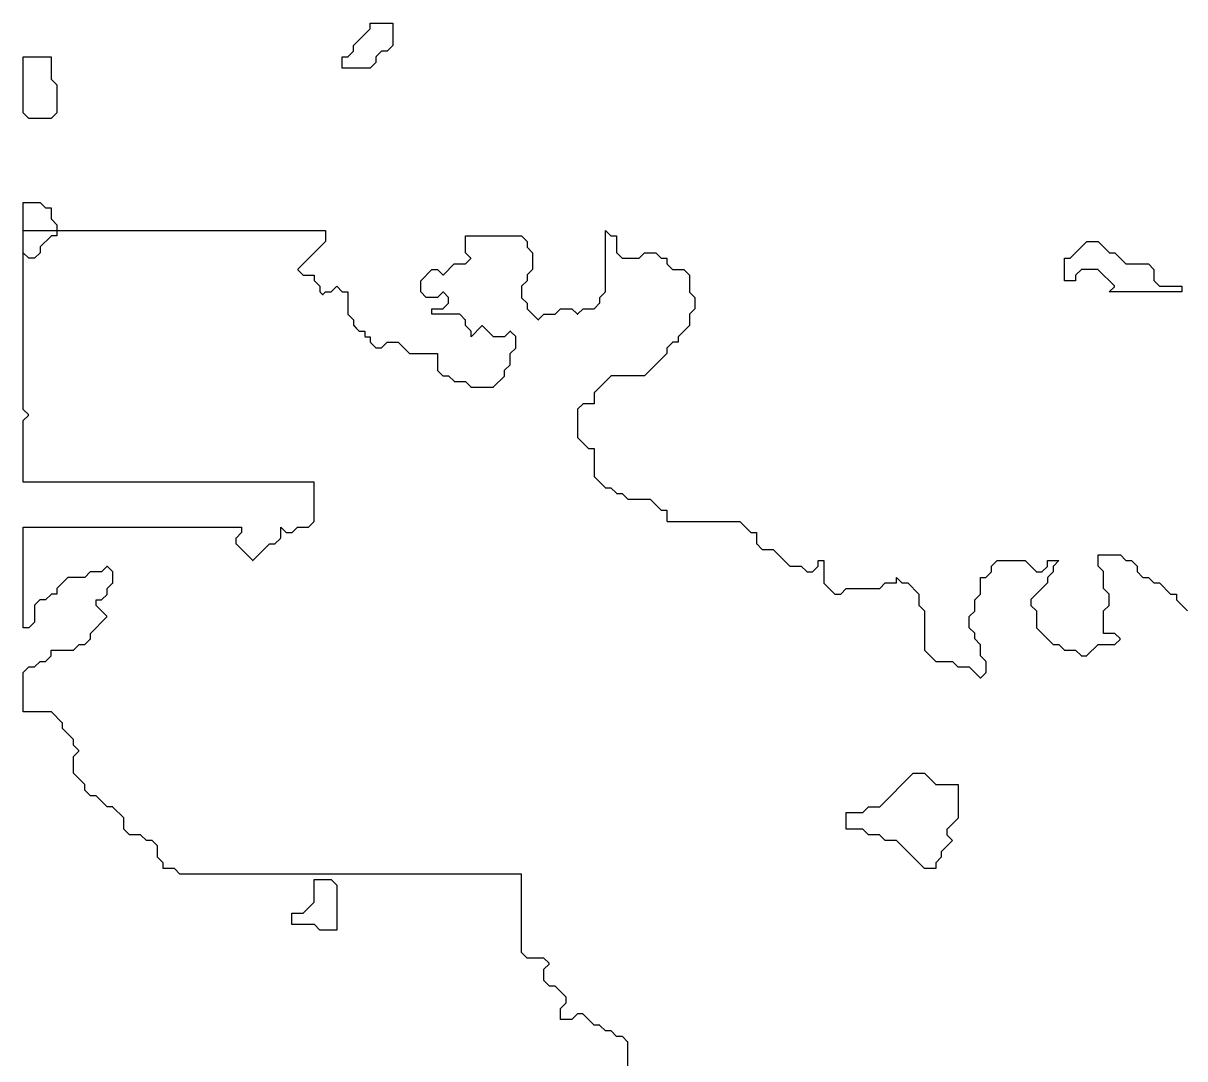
# Model space of a CAD drawing. Header units: metres. Extents: x 0 to 799, y 1 to 1100.
# Drawn here: x 0 to 207.5, y 744 to 929 of the extents above; entities that cross this region are included whole.
import ezdxf

# ---------------------------------------------------------------- set-up
doc = ezdxf.new("R2010")
doc.units = ezdxf.units.M
doc.layers.add('forest', color=7, linetype='Continuous')
doc.layers.add('forestfragmentation', color=7, linetype='Continuous')

msp = doc.modelspace()

# ---------------------------------------------------------------- linework, layer by layer
at = {"layer": 'forest', "color": 190}
for points in [[(57, 921), (57, 921), (57, 923), (57, 923), (57, 923), (57.96, 923), (57.97, 923), (57.98, 923), (57.99, 923), (58, 923.01), (58.01, 923.01), (58.01, 923.02), (58.02, 923.02), (58.03, 923.03), (58.97, 923.97), (58.98, 923.98), (58.98, 923.99), (58.99, 923.99), (58.99, 924), (59, 924.01), (59, 924.02), (59, 924.03), (59, 924.04), (59, 925), (59, 925), (59, 925), (61.97, 927.97), (61.98, 927.98), (61.98, 927.99), (61.99, 927.99), (61.99, 928), (62, 928.01), (62, 928.02), (62, 928.03), (62, 928.04), (62, 929), (62, 929), (62, 929), (66, 929), (66, 929), (66, 929), (66, 925), (66, 925), (66, 925), (65, 924), (65, 924), (65, 924), (64.04, 924), (64.03, 924), (64.02, 924), (64.01, 924), (64, 923.99), (63.99, 923.99), (63.99, 923.98), (63.98, 923.98), (63.97, 923.97), (63.03, 923.03), (63.02, 923.02), (63.02, 923.01), (63.01, 923.01), (63.01, 923), (63, 922.99), (63, 922.98), (63, 922.97), (63, 922.96), (63, 922), (63, 922), (63, 922), (62, 921), (62, 921), (62, 921), (57, 921), (57, 921)], [(0, 923), (0, 923), (5, 923), (5, 923), (5, 923), (5, 919.04), (5, 919.03), (5, 919.02), (5, 919.01), (5.01, 919), (5.01, 918.99), (5.02, 918.99), (5.02, 918.98), (5.03, 918.97), (6, 918), (6, 918), (6, 918), (6, 913), (6, 913), (6, 913), (5, 912), (5, 912), (5, 912), (1, 912), (1, 912), (1, 912), (0, 913), (0, 913), (0, 913), (0, 923), (0, 923)], [(0, 892), (0, 892), (54, 892), (54, 892), (54, 892), (54, 890), (54, 890), (54, 890), (49.07, 885.07), (49.06, 885.06), (49.06, 885.06), (49.05, 885.05), (49.05, 885.04), (49.05, 885.03), (49.04, 885.02), (49.04, 885.01), (49.04, 885), (49.04, 884.99), (49.04, 884.98), (49.05, 884.97), (49.05, 884.96), (49.05, 884.95), (49.06, 884.94), (49.06, 884.94), (49.07, 884.93), (49.97, 884.03), (49.98, 884.02), (49.99, 884.02), (49.99, 884.01), (50, 884.01), (50.01, 884), (50.02, 884), (50.03, 884), (50.04, 884), (52, 884), (52, 884), (52, 884), (52, 883.04), (52, 883.03), (52, 883.02), (52, 883.01), (52.01, 883), (52.01, 882.99), (52.02, 882.99), (52.02, 882.98), (52.03, 882.97), (53, 882), (53, 882), (53, 882), (53, 881.04), (53, 881.03), (53, 881.02), (53, 881.01), (53.01, 881), (53.01, 880.99), (53.02, 880.99), (53.02, 880.98), (53.03, 880.97), (53.43, 880.57), (53.44, 880.56), (53.44, 880.56), (53.45, 880.55), (53.46, 880.55), (53.47, 880.55), (53.48, 880.54), (53.49, 880.54), (53.5, 880.54), (53.51, 880.54), (53.52, 880.54), (53.53, 880.55), (53.54, 880.55), (53.55, 880.55), (53.56, 880.56), (53.56, 880.56), (53.57, 880.57), (54, 881), (54, 881), (54, 881), (54.96, 881), (54.97, 881), (54.98, 881), (54.99, 881), (55, 881.01), (55.01, 881.01), (55.01, 881.02), (55.02, 881.02), (55.03, 881.03), (56, 882), (56, 882), (56, 882), (56.97, 881.03), (56.98, 881.02), (56.99, 881.02), (56.99, 881.01), (57, 881.01), (57.01, 881), (57.02, 881), (57.03, 881), (57.04, 881), (58, 881), (58, 881), (58, 881), (58, 877.04), (58, 877.03), (58, 877.02), (58, 877.01), (58.01, 877), (58.01, 876.99), (58.02, 876.99), (58.02, 876.98), (58.03, 876.97), (59, 876), (59, 876), (59, 876), (59, 875.04), (59, 875.03), (59, 875.02), (59, 875.01), (59.01, 875), (59.01, 874.99), (59.02, 874.99), (59.02, 874.98), (59.03, 874.97), (59.5, 874.5), (59.97, 874.03), (59.98, 874.02), (59.99, 874.02), (59.99, 874.01), (60, 874.01), (60.01, 874), (60.02, 874), (60.03, 874), (60.04, 874), (61, 874), (61, 874), (61, 874), (61, 873.1), (61, 873.09), (61, 873.08), (61, 873.07), (61.01, 873.06), (61.01, 873.05), (61.02, 873.04), (61.02, 873.04), (61.03, 873.03), (61.04, 873.02), (61.04, 873.02), (61.05, 873.01), (61.06, 873.01), (61.07, 873), (61.08, 873), (61.09, 873), (61.1, 873), (62, 873), (62, 873), (62, 873), (62, 872.04), (62, 872.03), (62, 872.02), (62, 872.01), (62.01, 872), (62.01, 871.99), (62.02, 871.99), (62.02, 871.98), (62.03, 871.97), (62.97, 871.03), (62.98, 871.02), (62.99, 871.02), (62.99, 871.01), (63, 871.01), (63.01, 871), (63.02, 871), (63.03, 871), (63.04, 871), (63.96, 871), (63.97, 871), (63.98, 871), (63.99, 871), (64, 871.01), (64.01, 871.01), (64.01, 871.02), (64.02, 871.02), (64.03, 871.03), (65, 872), (65, 872), (65, 872), (67, 872), (67, 872), (67, 872), (68.97, 870.03), (68.98, 870.02), (68.99, 870.02), (68.99, 870.01), (69, 870.01), (69.01, 870), (69.02, 870), (69.03, 870), (69.04, 870), (74, 870), (74, 870), (74, 870), (74, 867.04), (74, 867.03), (74, 867.02), (74, 867.01), (74.01, 867), (74.01, 866.99), (74.02, 866.99), (74.02, 866.98), (74.03, 866.97), (74.97, 866.03), (74.98, 866.02), (74.99, 866.02), (74.99, 866.01), (75, 866.01), (75.01, 866), (75.02, 866), (75.03, 866), (75.04, 866), (76, 866), (76, 866), (76, 866), (76.97, 865.03), (76.98, 865.02), (76.99, 865.02), (76.99, 865.01), (77, 865.01), (77.01, 865), (77.02, 865), (77.03, 865), (77.04, 865), (79, 865), (79, 865), (79, 865), (79.97, 864.03), (79.98, 864.02), (79.99, 864.02), (79.99, 864.01), (80, 864.01), (80.01, 864), (80.02, 864), (80.03, 864), (80.04, 864), (83.96, 864), (83.97, 864), (83.98, 864), (83.99, 864), (84, 864.01), (84.01, 864.01), (84.01, 864.02), (84.02, 864.02), (84.03, 864.03), (85.97, 865.97), (85.98, 865.98), (85.98, 865.99), (85.99, 865.99), (85.99, 866), (86, 866.01), (86, 866.02), (86, 866.03), (86, 866.04), (86, 867), (86, 867), (86, 867), (86.97, 867.97), (86.98, 867.98), (86.98, 867.99), (86.99, 867.99), (86.99, 868), (87, 868.01), (87, 868.02), (87, 868.03), (87, 868.04), (87, 870), (87, 870), (87, 870), (87.97, 870.97), (87.98, 870.98), (87.98, 870.99), (87.99, 870.99), (87.99, 871), (88, 871.01), (88, 871.02), (88, 871.03), (88, 871.04), (88, 872.96), (88, 872.97), (88, 872.98), (88, 872.99), (87.99, 873), (87.99, 873.01), (87.98, 873.01), (87.98, 873.02), (87.97, 873.03), (87.07, 873.93), (87.06, 873.94), (87.06, 873.94), (87.05, 873.95), (87.04, 873.95), (87.03, 873.95), (87.02, 873.96), (87.01, 873.96), (87, 873.96), (86.99, 873.96), (86.98, 873.96), (86.97, 873.95), (86.96, 873.95), (86.95, 873.95), (86.94, 873.94), (86.94, 873.94), (86.93, 873.93), (86, 873), (86, 873), (86, 873), (84, 873), (84, 873), (84, 873), (82.07, 874.93), (82.06, 874.94), (82.06, 874.94), (82.05, 874.95), (82.04, 874.95), (82.03, 874.95), (82.02, 874.96), (82.01, 874.96), (82, 874.96), (81.99, 874.96), (81.98, 874.96), (81.97, 874.95), (81.96, 874.95), (81.95, 874.95), (81.94, 874.94), (81.94, 874.94), (81.93, 874.93), (80, 873), (80, 873), (80, 873), (80, 873.96), (80, 873.97), (80, 873.98), (80, 873.99), (79.99, 874), (79.99, 874.01), (79.98, 874.01), (79.98, 874.02), (79.97, 874.03), (79, 875), (79, 875), (79, 875), (79, 875.96), (79, 875.97), (79, 875.98), (79, 875.99), (78.99, 876), (78.99, 876.01), (78.98, 876.01), (78.98, 876.02), (78.97, 876.03), (78.03, 876.97), (78.02, 876.98), (78.01, 876.98), (78.01, 876.99), (78, 876.99), (77.99, 877), (77.98, 877), (77.97, 877), (77.96, 877), (73, 877), (73, 877), (73, 877), (73, 878), (73, 878), (73, 878), (74.96, 878), (74.97, 878), (74.98, 878), (74.99, 878), (75, 878.01), (75.01, 878.01), (75.01, 878.02), (75.02, 878.02), (75.03, 878.03), (75.97, 878.97), (75.98, 878.98), (75.98, 878.99), (75.99, 878.99), (75.99, 879), (76, 879.01), (76, 879.02), (76, 879.03), (76, 879.04), (76, 879.96), (76, 879.97), (76, 879.98), (76, 879.99), (75.99, 880), (75.99, 880.01), (75.98, 880.01), (75.98, 880.02), (75.97, 880.03), (75.07, 880.93), (75.06, 880.94), (75.06, 880.94), (75.05, 880.95), (75.04, 880.95), (75.03, 880.95), (75.02, 880.96), (75.01, 880.96), (75, 880.96), (74.99, 880.96), (74.98, 880.96), (74.97, 880.95), (74.96, 880.95), (74.95, 880.95), (74.94, 880.94), (74.94, 880.94), (74.93, 880.93), (74, 880), (74, 880), (74, 880), (72, 880), (72, 880), (72, 880), (71, 881), (71, 881), (71, 881), (71, 883), (71, 883), (71, 883), (73, 885), (73, 885), (73, 885), (74, 885), (74, 885), (74, 885), (74.93, 884.07), (74.94, 884.06), (74.94, 884.06), (74.95, 884.05), (74.96, 884.05), (74.97, 884.05), (74.98, 884.04), (74.99, 884.04), (75, 884.04), (75.01, 884.04), (75.02, 884.04), (75.03, 884.05), (75.04, 884.05), (75.05, 884.05), (75.06, 884.06), (75.06, 884.06), (75.07, 884.07), (77, 886), (77, 886), (77, 886), (78.96, 886), (78.97, 886), (78.98, 886), (78.99, 886), (79, 886.01), (79.01, 886.01), (79.01, 886.02), (79.02, 886.02), (79.03, 886.03), (79.93, 886.93), (79.94, 886.94), (79.94, 886.94), (79.95, 886.95), (79.95, 886.96), (79.95, 886.97), (79.96, 886.98), (79.96, 886.99), (79.96, 887), (79.96, 887.01), (79.96, 887.02), (79.95, 887.03), (79.95, 887.04), (79.95, 887.05), (79.94, 887.06), (79.94, 887.06), (79.93, 887.07), (79, 888), (79, 888), (79, 888), (79, 891), (79, 891), (79, 891), (89, 891), (89, 891), (89, 891), (90, 890), (90, 890), (90, 890), (90, 889.04), (90, 889.03), (90, 889.02), (90, 889.01), (90.01, 889), (90.01, 888.99), (90.02, 888.99), (90.02, 888.98), (90.03, 888.97), (91, 888), (91, 888), (91, 888), (91, 885), (91, 885), (91, 885), (90.03, 884.03), (90.02, 884.02), (90.02, 884.01), (90.01, 884.01), (90.01, 884), (90, 883.99), (90, 883.98), (90, 883.97), (90, 883.96), (90, 883), (90, 883), (90, 883), (89.03, 882.03), (89.02, 882.02), (89.02, 882.01), (89.01, 882.01), (89.01, 882), (89, 881.99), (89, 881.98), (89, 881.97), (89, 881.96), (89, 880.04), (89, 880.03), (89, 880.02), (89, 880.01), (89.01, 880), (89.01, 879.99), (89.02, 879.99), (89.02, 879.98), (89.03, 879.97), (90, 879), (90, 879), (90, 879), (90, 878.04), (90, 878.03), (90, 878.02), (90, 878.01), (90.01, 878), (90.01, 877.99), (90.02, 877.99), (90.02, 877.98), (90.03, 877.97), (91.93, 876.07), (91.94, 876.06), (91.94, 876.06), (91.95, 876.05), (91.96, 876.05), (91.97, 876.05), (91.98, 876.04), (91.99, 876.04), (92, 876.04), (92.01, 876.04), (92.02, 876.04), (92.03, 876.05), (92.04, 876.05), (92.05, 876.05), (92.06, 876.06), (92.06, 876.06), (92.07, 876.07), (93, 877), (93, 877), (93, 877), (94.96, 877), (94.97, 877), (94.98, 877), (94.99, 877), (95, 877.01), (95.01, 877.01), (95.01, 877.02), (95.02, 877.02), (95.03, 877.03), (96, 878), (96, 878), (96, 878), (98, 878), (98, 878), (98, 878), (98.93, 877.07), (98.94, 877.06), (98.94, 877.06), (98.95, 877.05), (98.96, 877.05), (98.97, 877.05), (98.98, 877.04), (98.99, 877.04), (99, 877.04), (99.01, 877.04), (99.02, 877.04), (99.03, 877.05), (99.04, 877.05), (99.05, 877.05), (99.06, 877.06), (99.06, 877.06), (99.07, 877.07), (100, 878), (100, 878), (100, 878), (101.96, 878), (101.97, 878), (101.98, 878), (101.99, 878), (102, 878.01), (102.01, 878.01), (102.01, 878.02), (102.02, 878.02), (102.03, 878.03), (102.97, 878.97), (102.98, 878.98), (102.98, 878.99), (102.99, 878.99), (102.99, 879), (103, 879.01), (103, 879.02), (103, 879.03), (103, 879.04), (103, 880), (103, 880), (103, 880), (103.97, 880.97), (103.98, 880.98), (103.98, 880.99), (103.99, 880.99), (103.99, 881), (104, 881.01), (104, 881.02), (104, 881.03), (104, 881.04), (104, 892), (104, 892), (104, 892), (104.97, 891.03), (104.98, 891.02), (104.99, 891.02), (104.99, 891.01), (105, 891.01), (105.01, 891), (105.02, 891), (105.03, 891), (105.04, 891), (106, 891), (106, 891), (106, 891), (106, 888.04), (106, 888.03), (106, 888.02), (106, 888.01), (106.01, 888), (106.01, 887.99), (106.02, 887.99), (106.02, 887.98), (106.03, 887.97), (106.97, 887.03), (106.98, 887.02), (106.99, 887.02), (106.99, 887.01), (107, 887.01), (107.01, 887), (107.02, 887), (107.03, 887), (107.04, 887), (109.96, 887), (109.97, 887), (109.98, 887), (109.99, 887), (110, 887.01), (110.01, 887.01), (110.01, 887.02), (110.02, 887.02), (110.03, 887.03), (111, 888), (111, 888), (111, 888), (113, 888), (113, 888), (113, 888), (113.97, 887.03), (113.98, 887.02), (113.99, 887.02), (113.99, 887.01), (114, 887.01), (114.01, 887), (114.02, 887), (114.03, 887), (114.04, 887), (115, 887), (115, 887), (115, 887), (115, 886.04), (115, 886.03), (115, 886.02), (115, 886.01), (115.01, 886), (115.01, 885.99), (115.02, 885.99), (115.02, 885.98), (115.03, 885.97), (115.97, 885.03), (115.98, 885.02), (115.99, 885.02), (115.99, 885.01), (116, 885.01), (116.01, 885), (116.02, 885), (116.03, 885), (116.04, 885), (118, 885), (118, 885), (118, 885), (119, 884), (119, 884), (119, 884), (119, 881.04), (119, 881.03), (119, 881.02), (119, 881.01), (119.01, 881), (119.01, 880.99), (119.02, 880.99), (119.02, 880.98), (119.03, 880.97), (120, 880), (120, 880), (120, 880), (120, 878), (120, 878), (120, 878), (119.03, 877.03), (119.02, 877.02), (119.02, 877.01), (119.01, 877.01), (119.01, 877), (119, 876.99), (119, 876.98), (119, 876.97), (119, 876.96), (119, 875), (119, 875), (119, 875), (117.03, 873.03), (117.02, 873.02), (117.02, 873.01), (117.01, 873.01), (117.01, 873), (117, 872.99), (117, 872.98), (117, 872.97), (117, 872.96), (117, 872), (117, 872), (117, 872), (116.04, 872), (116.03, 872), (116.02, 872), (116.01, 872), (116, 871.99), (115.99, 871.99), (115.99, 871.98), (115.98, 871.98), (115.97, 871.97), (115.03, 871.03), (115.02, 871.02), (115.02, 871.01), (115.01, 871.01), (115.01, 871), (115, 870.99), (115, 870.98), (115, 870.97), (115, 870.96), (115, 870), (115, 870), (115, 870), (111, 866), (111, 866), (111, 866), (105.04, 866), (105.03, 866), (105.02, 866), (105.01, 866), (105, 865.99), (104.99, 865.99), (104.99, 865.98), (104.98, 865.98), (104.97, 865.97), (104, 865), (102.03, 863.03), (102.02, 863.02), (102.02, 863.01), (102.01, 863.01), (102.01, 863), (102, 862.99), (102, 862.98), (102, 862.97), (102, 862.96), (102, 861), (102, 861), (102, 861), (100.04, 861), (100.03, 861), (100.02, 861), (100.01, 861), (100, 860.99), (99.99, 860.99), (99.99, 860.98), (99.98, 860.98), (99.97, 860.97), (99.03, 860.03), (99.02, 860.02), (99.02, 860.01), (99.01, 860.01), (99.01, 860), (99, 859.99), (99, 859.98), (99, 859.97), (99, 859.96), (99, 855.04), (99, 855.03), (99, 855.02), (99, 855.01), (99.01, 855), (99.01, 854.99), (99.02, 854.99), (99.02, 854.98), (99.03, 854.97), (100.97, 853.03), (100.98, 853.02), (100.99, 853.02), (100.99, 853.01), (101, 853.01), (101.01, 853), (101.02, 853), (101.03, 853), (101.04, 853), (102, 853), (102, 853), (102, 853), (102, 848.04), (102, 848.03), (102, 848.02), (102, 848.01), (102.01, 848), (102.01, 847.99), (102.02, 847.99), (102.02, 847.98), (102.03, 847.97), (103.97, 846.03), (103.98, 846.02), (103.99, 846.02), (103.99, 846.01), (104, 846.01), (104.01, 846), (104.02, 846), (104.03, 846), (104.04, 846), (105, 846), (105, 846), (105, 846), (105.97, 845.03), (105.98, 845.02), (105.99, 845.02), (105.99, 845.01), (106, 845.01), (106.01, 845), (106.02, 845), (106.03, 845), (106.04, 845), (107, 845), (107, 845), (107, 845), (107.97, 844.03), (107.98, 844.02), (107.99, 844.02), (107.99, 844.01), (108, 844.01), (108.01, 844), (108.02, 844), (108.03, 844), (108.04, 844), (112, 844), (112, 844), (112, 844), (113.97, 842.03), (113.98, 842.02), (113.99, 842.02), (113.99, 842.01), (114, 842.01), (114.01, 842), (114.02, 842), (114.03, 842), (114.04, 842), (115, 842), (115, 842), (115, 842), (115, 840.1), (115, 840.09), (115, 840.08), (115, 840.07), (115.01, 840.06), (115.01, 840.05), (115.02, 840.04), (115.02, 840.04), (115.03, 840.03), (115.04, 840.02), (115.04, 840.02), (115.05, 840.01), (115.06, 840.01), (115.07, 840), (115.08, 840), (115.09, 840), (115.1, 840), (128, 840), (128, 840), (128, 840), (129.97, 838.03), (129.98, 838.02), (129.99, 838.02), (129.99, 838.01), (130, 838.01), (130.01, 838), (130.02, 838), (130.03, 838), (130.04, 838), (131, 838), (131, 838), (131, 838), (131, 836.04), (131, 836.03), (131, 836.02), (131, 836.01), (131.01, 836), (131.01, 835.99), (131.02, 835.99), (131.02, 835.98), (131.03, 835.97), (131.97, 835.03), (131.98, 835.02), (131.99, 835.02), (131.99, 835.01), (132, 835.01), (132.01, 835), (132.02, 835), (132.03, 835), (132.04, 835), (134, 835), (134, 835), (134, 835), (136.97, 832.03), (136.98, 832.02), (136.99, 832.02), (136.99, 832.01), (137, 832.01), (137.01, 832), (137.02, 832), (137.03, 832), (137.04, 832), (139, 832), (139, 832), (139, 832), (139.97, 831.03), (139.98, 831.02), (139.99, 831.02), (139.99, 831.01), (140, 831.01), (140.01, 831), (140.02, 831), (140.03, 831), (140.04, 831), (140.96, 831), (140.97, 831), (140.98, 831), (140.99, 831), (141, 831.01), (141.01, 831.01), (141.01, 831.02), (141.02, 831.02), (141.03, 831.03), (141.97, 831.97), (141.98, 831.98), (141.98, 831.99), (141.99, 831.99), (141.99, 832), (142, 832.01), (142, 832.02), (142, 832.03), (142, 832.04), (142, 833), (142, 833), (142, 833), (143, 833), (143, 833), (143, 833), (143, 829.04), (143, 829.03), (143, 829.02), (143, 829.01), (143.01, 829), (143.01, 828.99), (143.02, 828.99), (143.02, 828.98), (143.03, 828.97), (144.97, 827.03), (144.98, 827.02), (144.99, 827.02), (144.99, 827.01), (145, 827.01), (145.01, 827), (145.02, 827), (145.03, 827), (145.04, 827), (145.96, 827), (145.97, 827), (145.98, 827), (145.99, 827), (146, 827.01), (146.01, 827.01), (146.01, 827.02), (146.02, 827.02), (146.03, 827.03), (147, 828), (147, 828), (147, 828), (152.96, 828), (152.97, 828), (152.98, 828), (152.99, 828), (153, 828.01), (153.01, 828.01), (153.01, 828.02), (153.02, 828.02), (153.03, 828.03), (154, 829), (154, 829), (154, 829), (155.9, 829), (155.91, 829), (155.92, 829), (155.93, 829), (155.94, 829.01), (155.95, 829.01), (155.96, 829.02), (155.96, 829.02), (155.97, 829.03), (155.98, 829.04), (155.98, 829.04), (155.99, 829.05), (155.99, 829.06), (156, 829.07), (156, 829.08), (156, 829.09), (156, 829.1), (156, 830), (156, 830), (156, 830), (156.97, 829.03), (156.98, 829.02), (156.99, 829.02), (156.99, 829.01), (157, 829.01), (157.01, 829), (157.02, 829), (157.03, 829), (157.04, 829), (158, 829), (158, 829), (158, 829), (160, 827), (160, 827), (160, 827), (160, 825.04), (160, 825.03), (160, 825.02), (160, 825.01), (160.01, 825), (160.01, 824.99), (160.02, 824.99), (160.02, 824.98), (160.03, 824.97), (161, 824), (161, 824), (161, 824), (161, 817.04), (161, 817.03), (161, 817.02), (161, 817.01), (161.01, 817), (161.01, 816.99), (161.02, 816.99), (161.02, 816.98), (161.03, 816.97), (162.97, 815.03), (162.98, 815.02), (162.99, 815.02), (162.99, 815.01), (163, 815.01), (163.01, 815), (163.02, 815), (163.03, 815), (163.04, 815), (166, 815), (166, 815), (166, 815), (166.97, 814.03), (166.98, 814.02), (166.99, 814.02), (166.99, 814.01), (167, 814.01), (167.01, 814), (167.02, 814), (167.03, 814), (167.04, 814), (169, 814), (169, 814), (169, 814), (170.93, 812.07), (170.94, 812.06), (170.94, 812.06), (170.95, 812.05), (170.96, 812.05), (170.97, 812.05), (170.98, 812.04), (170.99, 812.04), (171, 812.04), (171.01, 812.04), (171.02, 812.04), (171.03, 812.05), (171.04, 812.05), (171.05, 812.05), (171.06, 812.06), (171.06, 812.06), (171.07, 812.07), (171.97, 812.97), (171.98, 812.98), (171.98, 812.99), (171.99, 812.99), (171.99, 813), (172, 813.01), (172, 813.02), (172, 813.03), (172, 813.04), (172, 814.96), (172, 814.97), (172, 814.98), (172, 814.99), (171.99, 815), (171.99, 815.01), (171.98, 815.01), (171.98, 815.02), (171.97, 815.03), (171, 816), (171, 816), (171, 816), (171, 817.96), (171, 817.97), (171, 817.98), (171, 817.99), (170.99, 818), (170.99, 818.01), (170.98, 818.01), (170.98, 818.02), (170.97, 818.03), (170, 819), (170, 819), (170, 819), (170, 819.96), (170, 819.97), (170, 819.98), (170, 819.99), (169.99, 820), (169.99, 820.01), (169.98, 820.01), (169.98, 820.02), (169.97, 820.03), (169, 821), (169, 821), (169, 821), (169, 823), (169, 823), (169, 823), (169.97, 823.97), (169.98, 823.98), (169.98, 823.99), (169.99, 823.99), (169.99, 824), (170, 824.01), (170, 824.02), (170, 824.03), (170, 824.04), (170, 826), (170, 826), (170, 826), (170.97, 826.97), (170.98, 826.98), (170.98, 826.99), (170.99, 826.99), (170.99, 827), (171, 827.01), (171, 827.02), (171, 827.03), (171, 827.04), (171, 830), (171, 830), (171, 830), (171.96, 830), (171.97, 830), (171.98, 830), (171.99, 830), (172, 830.01), (172.01, 830.01), (172.01, 830.02), (172.02, 830.02), (172.03, 830.03), (172.97, 830.97), (172.98, 830.98), (172.98, 830.99), (172.99, 830.99), (172.99, 831), (173, 831.01), (173, 831.02), (173, 831.03), (173, 831.04), (173, 832), (173, 832), (173, 832), (174, 833), (174, 833), (174, 833), (179, 833), (179, 833), (179, 833), (180.97, 831.03), (180.98, 831.02), (180.99, 831.02), (180.99, 831.01), (181, 831.01), (181.01, 831), (181.02, 831), (181.03, 831), (181.04, 831), (181.96, 831), (181.97, 831), (181.98, 831), (181.99, 831), (182, 831.01), (182.01, 831.01), (182.01, 831.02), (182.02, 831.02), (182.03, 831.03), (182.97, 831.97), (182.98, 831.98), (182.98, 831.99), (182.99, 831.99), (182.99, 832), (183, 832.01), (183, 832.02), (183, 832.03), (183, 832.04), (183, 833), (183, 833), (183, 833), (185, 833), (185, 833), (185, 833), (184.03, 832.03), (184.02, 832.02), (184.02, 832.01), (184.01, 832.01), (184.01, 832), (184, 831.99), (184, 831.98), (184, 831.97), (184, 831.96), (184, 831), (184, 831), (184, 831), (183.03, 830.03), (183.02, 830.02), (183.02, 830.01), (183.01, 830.01), (183.01, 830), (183, 829.99), (183, 829.98), (183, 829.97), (183, 829.96), (183, 829), (183, 829), (183, 829), (180.03, 826.03), (180.02, 826.02), (180.02, 826.01), (180.01, 826.01), (180.01, 826), (180, 825.99), (180, 825.98), (180, 825.97), (180, 825.96), (180, 825.04), (180, 825.03), (180, 825.02), (180, 825.01), (180.01, 825), (180.01, 824.99), (180.02, 824.99), (180.02, 824.98), (180.03, 824.97), (181, 824), (181, 824), (181, 824), (181, 821.04), (181, 821.03), (181, 821.02), (181, 821.01), (181.01, 821), (181.01, 820.99), (181.02, 820.99), (181.02, 820.98), (181.03, 820.97), (183.97, 818.03), (183.98, 818.02), (183.99, 818.02), (183.99, 818.01), (184, 818.01), (184.01, 818), (184.02, 818), (184.03, 818), (184.04, 818), (185, 818), (185, 818), (185, 818), (185.97, 817.03), (185.98, 817.02), (185.99, 817.02), (185.99, 817.01), (186, 817.01), (186.01, 817), (186.02, 817), (186.03, 817), (186.04, 817), (188, 817), (188, 817), (188, 817), (188.97, 816.03), (188.98, 816.02), (188.99, 816.02), (188.99, 816.01), (189, 816.01), (189.01, 816), (189.02, 816), (189.03, 816), (189.04, 816), (189.96, 816), (189.97, 816), (189.98, 816), (189.99, 816), (190, 816.01), (190.01, 816.01), (190.01, 816.02), (190.02, 816.02), (190.03, 816.03), (192, 818), (192, 818), (192, 818), (194.96, 818), (194.97, 818), (194.98, 818), (194.99, 818), (195, 818.01), (195.01, 818.01), (195.01, 818.02), (195.02, 818.02), (195.03, 818.03), (195.93, 818.93), (195.94, 818.94), (195.94, 818.94), (195.95, 818.95), (195.95, 818.96), (195.95, 818.97), (195.96, 818.98), (195.96, 818.99), (195.96, 819), (195.96, 819.01), (195.96, 819.02), (195.95, 819.03), (195.95, 819.04), (195.95, 819.05), (195.94, 819.06), (195.94, 819.06), (195.93, 819.07), (195.03, 819.97), (195.02, 819.98), (195.01, 819.98), (195.01, 819.99), (195, 819.99), (194.99, 820), (194.98, 820), (194.97, 820), (194.96, 820), (193, 820), (193, 820), (193, 820), (193, 824), (193, 824), (193, 824), (193.97, 824.97), (193.98, 824.98), (193.98, 824.99), (193.99, 824.99), (193.99, 825), (194, 825.01), (194, 825.02), (194, 825.03), (194, 825.04), (194, 826.96), (194, 826.97), (194, 826.98), (194, 826.99), (193.99, 827), (193.99, 827.01), (193.98, 827.01), (193.98, 827.02), (193.97, 827.03), (193, 828), (193, 828), (193, 828), (193, 830.96), (193, 830.97), (193, 830.98), (193, 830.99), (192.99, 831), (192.99, 831.01), (192.98, 831.01), (192.98, 831.02), (192.97, 831.03), (192, 832), (192, 832), (192, 832), (192, 834), (192, 834), (192, 834), (196, 834), (196, 834), (196, 834), (196.97, 833.03), (196.98, 833.02), (196.99, 833.02), (196.99, 833.01), (197, 833.01), (197.01, 833), (197.02, 833), (197.03, 833), (197.04, 833), (198, 833), (198, 833), (198, 833), (199, 832), (199, 832), (199, 832), (199, 831.04), (199, 831.03), (199, 831.02), (199, 831.01), (199.01, 831), (199.01, 830.99), (199.02, 830.99), (199.02, 830.98), (199.03, 830.97), (199.97, 830.03), (199.98, 830.02), (199.99, 830.02), (199.99, 830.01), (200, 830.01), (200.01, 830), (200.02, 830), (200.03, 830), (200.04, 830), (201, 830), (201, 830), (201, 830), (201.97, 829.03), (201.98, 829.02), (201.99, 829.02), (201.99, 829.01), (202, 829.01), (202.01, 829), (202.02, 829), (202.03, 829), (202.04, 829), (203, 829), (203, 829), (203, 829), (204.97, 827.03), (204.98, 827.02), (204.99, 827.02), (204.99, 827.01), (205, 827.01), (205.01, 827), (205.02, 827), (205.03, 827), (205.04, 827), (206, 827), (206, 827), (206, 827), (206, 826.04), (206, 826.03), (206, 826.02), (206, 826.01), (206.01, 826), (206.01, 825.99), (206.02, 825.99), (206.02, 825.98), (206.03, 825.97), (208, 824)], [(108, 741), (108, 746.96), (108, 746.97), (108, 746.98), (108, 746.99), (107.99, 747), (107.99, 747.01), (107.98, 747.01), (107.98, 747.02), (107.97, 747.03), (107.03, 747.97), (107.02, 747.98), (107.01, 747.98), (107.01, 747.99), (107, 747.99), (106.99, 748), (106.98, 748), (106.97, 748), (106.96, 748), (106, 748), (106, 748), (106, 748), (105.03, 748.97), (105.02, 748.98), (105.01, 748.98), (105.01, 748.99), (105, 748.99), (104.99, 749), (104.98, 749), (104.97, 749), (104.96, 749), (104, 749), (104, 749), (104, 749), (103.03, 749.97), (103.02, 749.98), (103.01, 749.98), (103.01, 749.99), (103, 749.99), (102.99, 750), (102.98, 750), (102.97, 750), (102.96, 750), (102, 750), (102, 750), (102, 750), (100.03, 751.97), (100.02, 751.98), (100.01, 751.98), (100.01, 751.99), (100, 751.99), (99.99, 752), (99.98, 752), (99.97, 752), (99.96, 752), (99.04, 752), (99.03, 752), (99.02, 752), (99.01, 752), (99, 751.99), (98.99, 751.99), (98.99, 751.98), (98.98, 751.98), (98.97, 751.97), (98, 751), (98, 751), (98, 751), (96, 751), (96, 751), (96, 751), (96, 753), (96, 753), (96, 753), (96.97, 753.97), (96.98, 753.98), (96.98, 753.99), (96.99, 753.99), (96.99, 754), (97, 754.01), (97, 754.02), (97, 754.03), (97, 754.04), (97, 754.96), (97, 754.97), (97, 754.98), (97, 754.99), (96.99, 755), (96.99, 755.01), (96.98, 755.01), (96.98, 755.02), (96.97, 755.03), (95.03, 756.97), (95.02, 756.98), (95.01, 756.98), (95.01, 756.99), (95, 756.99), (94.99, 757), (94.98, 757), (94.97, 757), (94.96, 757), (94, 757), (94, 757), (94, 757), (93, 758), (93, 758), (93, 758), (93, 760), (93, 760), (93, 760), (93.93, 760.93), (93.94, 760.94), (93.94, 760.94), (93.95, 760.95), (93.95, 760.96), (93.95, 760.97), (93.96, 760.98), (93.96, 760.99), (93.96, 761), (93.96, 761.01), (93.96, 761.02), (93.95, 761.03), (93.95, 761.04), (93.95, 761.05), (93.94, 761.06), (93.94, 761.06), (93.93, 761.07), (93.03, 761.97), (93.02, 761.98), (93.01, 761.98), (93.01, 761.99), (93, 761.99), (92.99, 762), (92.98, 762), (92.97, 762), (92.96, 762), (90, 762), (90, 762), (90, 762), (89, 763), (89, 763), (89, 763), (89, 776.9), (89, 776.91), (89, 776.92), (89, 776.93), (88.99, 776.94), (88.99, 776.95), (88.98, 776.96), (88.98, 776.96), (88.97, 776.97), (88.96, 776.98), (88.96, 776.98), (88.95, 776.99), (88.94, 776.99), (88.93, 777), (88.92, 777), (88.91, 777), (88.9, 777), (28, 777), (28, 777), (28, 777), (27.03, 777.97), (27.02, 777.98), (27.01, 777.98), (27.01, 777.99), (27, 777.99), (26.99, 778), (26.98, 778), (26.97, 778), (26.96, 778), (25, 778), (25, 778), (25, 778), (25, 778.96), (25, 778.97), (25, 778.98), (25, 778.99), (24.99, 779), (24.99, 779.01), (24.98, 779.01), (24.98, 779.02), (24.97, 779.03), (24, 780), (24, 780), (24, 780), (24, 781.96), (24, 781.97), (24, 781.98), (24, 781.99), (23.99, 782), (23.99, 782.01), (23.98, 782.01), (23.98, 782.02), (23.97, 782.03), (23.03, 782.97), (23.02, 782.98), (23.01, 782.98), (23.01, 782.99), (23, 782.99), (22.99, 783), (22.98, 783), (22.97, 783), (22.96, 783), (22, 783), (22, 783), (22, 783), (21.03, 783.97), (21.02, 783.98), (21.01, 783.98), (21.01, 783.99), (21, 783.99), (20.99, 784), (20.98, 784), (20.97, 784), (20.96, 784), (19, 784), (19, 784), (19, 784), (18, 785), (18, 785), (18, 785), (18, 786.96), (18, 786.97), (18, 786.98), (18, 786.99), (17.99, 787), (17.99, 787.01), (17.98, 787.01), (17.98, 787.02), (17.97, 787.03), (16.03, 788.97), (16.02, 788.98), (16.01, 788.98), (16.01, 788.99), (16, 788.99), (15.99, 789), (15.98, 789), (15.97, 789), (15.96, 789), (15, 789), (15, 789), (15, 789), (13.03, 790.97), (13.02, 790.98), (13.01, 790.98), (13.01, 790.99), (13, 790.99), (12.99, 791), (12.98, 791), (12.97, 791), (12.96, 791), (12, 791), (12, 791), (12, 791), (11, 792), (11, 792), (11, 792), (11, 792.96), (11, 792.97), (11, 792.98), (11, 792.99), (10.99, 793), (10.99, 793.01), (10.98, 793.01), (10.98, 793.02), (10.97, 793.03), (9, 795), (9, 795), (9, 795), (9, 798), (9, 798), (9, 798), (9.93, 798.93), (9.94, 798.94), (9.94, 798.94), (9.95, 798.95), (9.95, 798.96), (9.95, 798.97), (9.96, 798.98), (9.96, 798.99), (9.96, 799), (9.96, 799.01), (9.96, 799.02), (9.95, 799.03), (9.95, 799.04), (9.95, 799.05), (9.94, 799.06), (9.94, 799.06), (9.93, 799.07), (9, 800), (9, 800), (9, 800), (9, 800.96), (9, 800.97), (9, 800.98), (9, 800.99), (8.99, 801), (8.99, 801.01), (8.98, 801.01), (8.98, 801.02), (8.97, 801.03), (7, 803), (7, 803), (7, 803), (7, 803.96), (7, 803.97), (7, 803.98), (7, 803.99), (6.99, 804), (6.99, 804.01), (6.98, 804.01), (6.98, 804.02), (6.97, 804.03), (5.03, 805.97), (5.02, 805.98), (5.01, 805.98), (5.01, 805.99), (5, 805.99), (4.99, 806), (4.98, 806), (4.97, 806), (4.96, 806), (0, 806), (0, 806), (0, 806), (0, 813), (0, 813), (0, 813), (1, 814), (1, 814), (1, 814), (1.96, 814), (1.97, 814), (1.98, 814), (1.99, 814), (2, 814.01), (2.01, 814.01), (2.01, 814.02), (2.02, 814.02), (2.03, 814.03), (3, 815), (3, 815), (3, 815), (3.96, 815), (3.97, 815), (3.98, 815), (3.99, 815), (4, 815.01), (4.01, 815.01), (4.01, 815.02), (4.02, 815.02), (4.03, 815.03), (4.97, 815.97), (4.98, 815.98), (4.98, 815.99), (4.99, 815.99), (4.99, 816), (5, 816.01), (5, 816.02), (5, 816.03), (5, 816.04), (5, 817), (5, 817), (5, 817), (8.96, 817), (8.97, 817), (8.98, 817), (8.99, 817), (9, 817.01), (9.01, 817.01), (9.01, 817.02), (9.02, 817.02), (9.03, 817.03), (10, 818), (10, 818), (10, 818), (10.96, 818), (10.97, 818), (10.98, 818), (10.99, 818), (11, 818.01), (11.01, 818.01), (11.01, 818.02), (11.02, 818.02), (11.03, 818.03), (11.97, 818.97), (11.98, 818.98), (11.98, 818.99), (11.99, 818.99), (11.99, 819), (12, 819.01), (12, 819.02), (12, 819.03), (12, 819.04), (12, 820), (12, 820), (12, 820), (14.93, 822.93), (14.94, 822.94), (14.94, 822.94), (14.95, 822.95), (14.95, 822.96), (14.95, 822.97), (14.96, 822.98), (14.96, 822.99), (14.96, 823), (14.96, 823.01), (14.96, 823.02), (14.95, 823.03), (14.95, 823.04), (14.95, 823.05), (14.94, 823.06), (14.94, 823.06), (14.93, 823.07), (13, 825), (13, 825), (13, 825), (13, 826), (13, 826), (13, 826), (13.96, 826), (13.97, 826), (13.98, 826), (13.99, 826), (14, 826.01), (14.01, 826.01), (14.01, 826.02), (14.02, 826.02), (14.03, 826.03), (14.97, 826.97), (14.98, 826.98), (14.98, 826.99), (14.99, 826.99), (14.99, 827), (15, 827.01), (15, 827.02), (15, 827.03), (15, 827.04), (15, 828), (15, 828), (15, 828), (15.97, 828.97), (15.98, 828.98), (15.98, 828.99), (15.99, 828.99), (15.99, 829), (16, 829.01), (16, 829.02), (16, 829.03), (16, 829.04), (16, 830.96), (16, 830.97), (16, 830.98), (16, 830.99), (15.99, 831), (15.99, 831.01), (15.98, 831.01), (15.98, 831.02), (15.97, 831.03), (15.07, 831.93), (15.06, 831.94), (15.06, 831.94), (15.05, 831.95), (15.04, 831.95), (15.03, 831.95), (15.02, 831.96), (15.01, 831.96), (15, 831.96), (14.99, 831.96), (14.98, 831.96), (14.97, 831.95), (14.96, 831.95), (14.95, 831.95), (14.94, 831.94), (14.94, 831.94), (14.93, 831.93), (14, 831), (14, 831), (14, 831), (12.04, 831), (12.03, 831), (12.02, 831), (12.01, 831), (12, 830.99), (11.99, 830.99), (11.99, 830.98), (11.98, 830.98), (11.97, 830.97), (11, 830), (11, 830), (11, 830), (8.04, 830), (8.03, 830), (8.02, 830), (8.01, 830), (8, 829.99), (7.99, 829.99), (7.99, 829.98), (7.98, 829.98), (7.97, 829.97), (6.03, 828.03), (6.02, 828.02), (6.02, 828.01), (6.01, 828.01), (6.01, 828), (6, 827.99), (6, 827.98), (6, 827.97), (6, 827.96), (6, 827), (6, 827), (6, 827), (5.04, 827), (5.03, 827), (5.02, 827), (5.01, 827), (5, 826.99), (4.99, 826.99), (4.99, 826.98), (4.98, 826.98), (4.97, 826.97), (4, 826), (4, 826), (4, 826), (3.04, 826), (3.03, 826), (3.02, 826), (3.01, 826), (3, 825.99), (2.99, 825.99), (2.99, 825.98), (2.98, 825.98), (2.97, 825.97), (2.03, 825.03), (2.02, 825.02), (2.02, 825.01), (2.01, 825.01), (2.01, 825), (2, 824.99), (2, 824.98), (2, 824.97), (2, 824.96), (2, 822), (2, 822), (2, 822), (1, 821), (1, 821), (1, 821), (0, 821), (0, 821), (0, 821), (0, 839), (0, 839), (0, 839), (39, 839), (39, 839), (39, 839), (39, 838), (39, 838), (39, 838), (38.03, 837.03), (38.02, 837.02), (38.02, 837.01), (38.01, 837.01), (38.01, 837), (38, 836.99), (38, 836.98), (38, 836.97), (38, 836.96), (38, 836.04), (38, 836.03), (38, 836.02), (38, 836.01), (38.01, 836), (38.01, 835.99), (38.02, 835.99), (38.02, 835.98), (38.03, 835.97), (40.93, 833.07), (40.94, 833.06), (40.94, 833.06), (40.95, 833.05), (40.96, 833.05), (40.97, 833.05), (40.98, 833.04), (40.99, 833.04), (41, 833.04), (41.01, 833.04), (41.02, 833.04), (41.03, 833.05), (41.04, 833.05), (41.05, 833.05), (41.06, 833.06), (41.06, 833.06), (41.07, 833.07), (44, 836), (44, 836), (44, 836), (44.96, 836), (44.97, 836), (44.98, 836), (44.99, 836), (45, 836.01), (45.01, 836.01), (45.01, 836.02), (45.02, 836.02), (45.03, 836.03), (45.97, 836.97), (45.98, 836.98), (45.98, 836.99), (45.99, 836.99), (45.99, 837), (46, 837.01), (46, 837.02), (46, 837.03), (46, 837.04), (46, 839), (46, 839), (46, 839), (46.97, 838.03), (46.98, 838.02), (46.99, 838.02), (46.99, 838.01), (47, 838.01), (47.01, 838), (47.02, 838), (47.03, 838), (47.04, 838), (47.96, 838), (47.97, 838), (47.98, 838), (47.99, 838), (48, 838.01), (48.01, 838.01), (48.01, 838.02), (48.02, 838.02), (48.03, 838.03), (49, 839), (49, 839), (49, 839), (50.96, 839), (50.97, 839), (50.98, 839), (50.99, 839), (51, 839.01), (51.01, 839.01), (51.01, 839.02), (51.02, 839.02), (51.03, 839.03), (51.97, 839.97), (51.98, 839.98), (51.98, 839.99), (51.99, 839.99), (51.99, 840), (52, 840.01), (52, 840.02), (52, 840.03), (52, 840.04), (52, 846.9), (52, 846.91), (52, 846.92), (52, 846.93), (51.99, 846.94), (51.99, 846.95), (51.98, 846.96), (51.98, 846.96), (51.97, 846.97), (51.96, 846.98), (51.96, 846.98), (51.95, 846.99), (51.94, 846.99), (51.93, 847), (51.92, 847), (51.91, 847), (51.9, 847), (0, 847), (0, 847), (0, 847), (0, 858), (0, 858), (0, 858), (0.93, 858.93), (0.94, 858.94), (0.94, 858.94), (0.95, 858.95), (0.95, 858.96), (0.95, 858.97), (0.96, 858.98), (0.96, 858.99), (0.96, 859), (0.96, 859.01), (0.96, 859.02), (0.95, 859.03), (0.95, 859.04), (0.95, 859.05), (0.94, 859.06), (0.94, 859.06), (0.93, 859.07), (0, 860), (0, 860), (0, 860), (0, 892), (0, 892)], [(186, 883), (186, 883), (186, 887), (186, 887), (186, 887), (186.96, 887), (186.97, 887), (186.98, 887), (186.99, 887), (187, 887.01), (187.01, 887.01), (187.01, 887.02), (187.02, 887.02), (187.03, 887.03), (190, 890), (190, 890), (190, 890), (192, 890), (192, 890), (192, 890), (193.97, 888.03), (193.98, 888.02), (193.99, 888.02), (193.99, 888.01), (194, 888.01), (194.01, 888), (194.02, 888), (194.03, 888), (194.04, 888), (195, 888), (195, 888), (195, 888), (196.97, 886.03), (196.98, 886.02), (196.99, 886.02), (196.99, 886.01), (197, 886.01), (197.01, 886), (197.02, 886), (197.03, 886), (197.04, 886), (201, 886), (201, 886), (201, 886), (202, 885), (202, 885), (202, 885), (202, 883.04), (202, 883.03), (202, 883.02), (202, 883.01), (202.01, 883), (202.01, 882.99), (202.02, 882.99), (202.02, 882.98), (202.03, 882.97), (202.97, 882.03), (202.98, 882.02), (202.99, 882.02), (202.99, 882.01), (203, 882.01), (203.01, 882), (203.02, 882), (203.03, 882), (203.04, 882), (207, 882), (207, 882), (207, 882), (207, 881), (207, 881), (207, 881), (194, 881), (194, 881), (194, 881), (194.93, 881.93), (194.94, 881.94), (194.94, 881.94), (194.95, 881.95), (194.95, 881.96), (194.95, 881.97), (194.96, 881.98), (194.96, 881.99), (194.96, 882), (194.96, 882.01), (194.96, 882.02), (194.95, 882.03), (194.95, 882.04), (194.95, 882.05), (194.94, 882.06), (194.94, 882.06), (194.93, 882.07), (192.03, 884.97), (192.02, 884.98), (192.01, 884.98), (192.01, 884.99), (192, 884.99), (191.99, 885), (191.98, 885), (191.97, 885), (191.96, 885), (189.04, 885), (189.03, 885), (189.02, 885), (189.01, 885), (189, 884.99), (188.99, 884.99), (188.99, 884.98), (188.98, 884.98), (188.97, 884.97), (188.03, 884.03), (188.02, 884.02), (188.02, 884.01), (188.01, 884.01), (188.01, 884), (188, 883.99), (188, 883.98), (188, 883.97), (188, 883.96), (188, 883), (188, 883), (188, 883), (186, 883), (186, 883)], [(48, 768), (48, 768), (48, 770), (48, 770), (48, 770), (49.96, 770), (49.97, 770), (49.98, 770), (49.99, 770), (50, 770.01), (50.01, 770.01), (50.01, 770.02), (50.02, 770.02), (50.03, 770.03), (51.97, 771.97), (51.98, 771.98), (51.98, 771.99), (51.99, 771.99), (51.99, 772), (52, 772.01), (52, 772.02), (52, 772.03), (52, 772.04), (52, 776), (52, 776), (52, 776), (55, 776), (55, 776), (55, 776), (56, 775), (56, 775), (56, 775), (56, 767), (56, 767), (56, 767), (53, 767), (53, 767), (53, 767), (52.03, 767.97), (52.02, 767.98), (52.01, 767.98), (52.01, 767.99), (52, 767.99), (51.99, 768), (51.98, 768), (51.97, 768), (51.96, 768), (48, 768), (48, 768)]]:
    msp.add_lwpolyline(points, dxfattribs=at)
at = {"layer": 'forestfragmentation', "color": 141}
for points in [[(0, 897), (0, 897), (3, 897), (3, 897), (3, 897), (3.97, 896.03), (3.98, 896.02), (3.99, 896.02), (3.99, 896.01), (4, 896.01), (4.01, 896), (4.02, 896), (4.03, 896), (4.04, 896), (5, 896), (5, 896), (5, 896), (5, 894.04), (5, 894.03), (5, 894.02), (5, 894.01), (5.01, 894), (5.01, 893.99), (5.02, 893.99), (5.02, 893.98), (5.03, 893.97), (6, 893), (6, 893), (6, 893), (6, 891), (6, 891), (6, 891), (5.04, 891), (5.03, 891), (5.02, 891), (5.01, 891), (5, 890.99), (4.99, 890.99), (4.99, 890.98), (4.98, 890.98), (4.97, 890.97), (3.03, 889.03), (3.02, 889.02), (3.02, 889.01), (3.01, 889.01), (3.01, 889), (3, 888.99), (3, 888.98), (3, 888.97), (3, 888.96), (3, 888), (3, 888), (3, 888), (2, 887), (2, 887), (2, 887), (1, 887), (1, 887), (1, 887), (0, 888), (0, 888), (0, 888), (0, 897), (0, 897)], [(147, 785), (147, 785), (147, 788), (147, 788), (147, 788), (149.96, 788), (149.97, 788), (149.98, 788), (149.99, 788), (150, 788.01), (150.01, 788.01), (150.01, 788.02), (150.02, 788.02), (150.03, 788.03), (151, 789), (151, 789), (151, 789), (152.96, 789), (152.97, 789), (152.98, 789), (152.99, 789), (153, 789.01), (153.01, 789.01), (153.01, 789.02), (153.02, 789.02), (153.03, 789.03), (159, 795), (159, 795), (159, 795), (161, 795), (161, 795), (161, 795), (162.97, 793.03), (162.98, 793.02), (162.99, 793.02), (162.99, 793.01), (163, 793.01), (163.01, 793), (163.02, 793), (163.03, 793), (163.04, 793), (167, 793), (167, 793), (167, 793), (167, 787), (167, 787), (167, 787), (165.03, 785.03), (165.02, 785.02), (165.02, 785.01), (165.01, 785.01), (165.01, 785), (165, 784.99), (165, 784.98), (165, 784.97), (165, 784.96), (165, 784.04), (165, 784.03), (165, 784.02), (165, 784.01), (165.01, 784), (165.01, 783.99), (165.02, 783.99), (165.02, 783.98), (165.03, 783.97), (166, 783), (166, 783), (166, 783), (164.03, 781.03), (164.02, 781.02), (164.02, 781.01), (164.01, 781.01), (164.01, 781), (164, 780.99), (164, 780.98), (164, 780.97), (164, 780.96), (164, 780), (164, 780), (164, 780), (163.03, 779.03), (163.02, 779.02), (163.02, 779.01), (163.01, 779.01), (163.01, 779), (163, 778.99), (163, 778.98), (163, 778.97), (163, 778.96), (163, 778), (163, 778), (163, 778), (161, 778), (161, 778), (161, 778), (156.03, 782.97), (156.02, 782.98), (156.01, 782.98), (156.01, 782.99), (156, 782.99), (155.99, 783), (155.98, 783), (155.97, 783), (155.96, 783), (154, 783), (154, 783), (154, 783), (153.03, 783.97), (153.02, 783.98), (153.01, 783.98), (153.01, 783.99), (153, 783.99), (152.99, 784), (152.98, 784), (152.97, 784), (152.96, 784), (151, 784), (151, 784), (151, 784), (150.03, 784.97), (150.02, 784.98), (150.01, 784.98), (150.01, 784.99), (150, 784.99), (149.99, 785), (149.98, 785), (149.97, 785), (149.96, 785), (147, 785), (147, 785)]]:
    msp.add_lwpolyline(points, dxfattribs=at)

doc.saveas('drawing.dxf')
